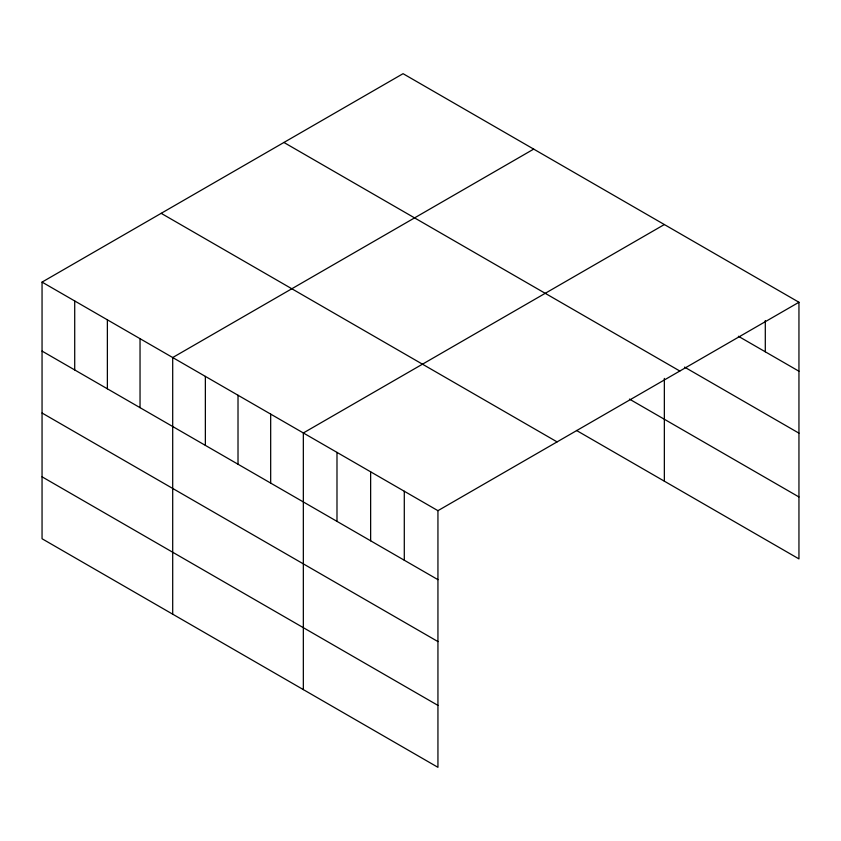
<?xml version="1.0" encoding="UTF-8"?>
<svg xmlns="http://www.w3.org/2000/svg" width="841" height="841" viewBox="0 0 841 841"><rect width="100%" height="100%" fill="white"/><g stroke="black" fill="none" stroke-linecap="round" stroke-linejoin="round"><path stroke-width="1.26" d="M42.05 282.103L437.94 510.676L437.94 767.318L42.05 538.745L42.05 282.103L403.06 73.682L798.95 302.255L798.95 558.897L576.495 430.455M533.699 149.109L172.699 357.541L172.699 614.172M664.348 224.536L303.338 432.968L303.338 689.599M437.94 510.676L798.95 302.255M738.377 336.263L798.95 371.228M684.532 367.107L798.95 433.157M283.922 142.465L679.822 371.028M629.436 399.097L798.95 496.968M161.178 213.33L557.078 441.893M42.05 351.086L437.94 579.659M42.05 413.015L437.94 641.578M42.05 476.815L437.94 705.389M765.299 320.568L765.299 351.801M664.348 378.418L664.348 481.178M404.29 491.249L404.29 560.222M370.639 471.822L370.639 540.795M336.989 452.395L336.989 521.367M270.676 414.108L270.676 483.081M238.014 395.249L238.014 464.232M205.362 376.39L205.362 445.373M140.037 338.681L140.037 407.654M107.375 319.822L107.375 388.805M74.712 300.962L74.712 369.945"/></g></svg>
